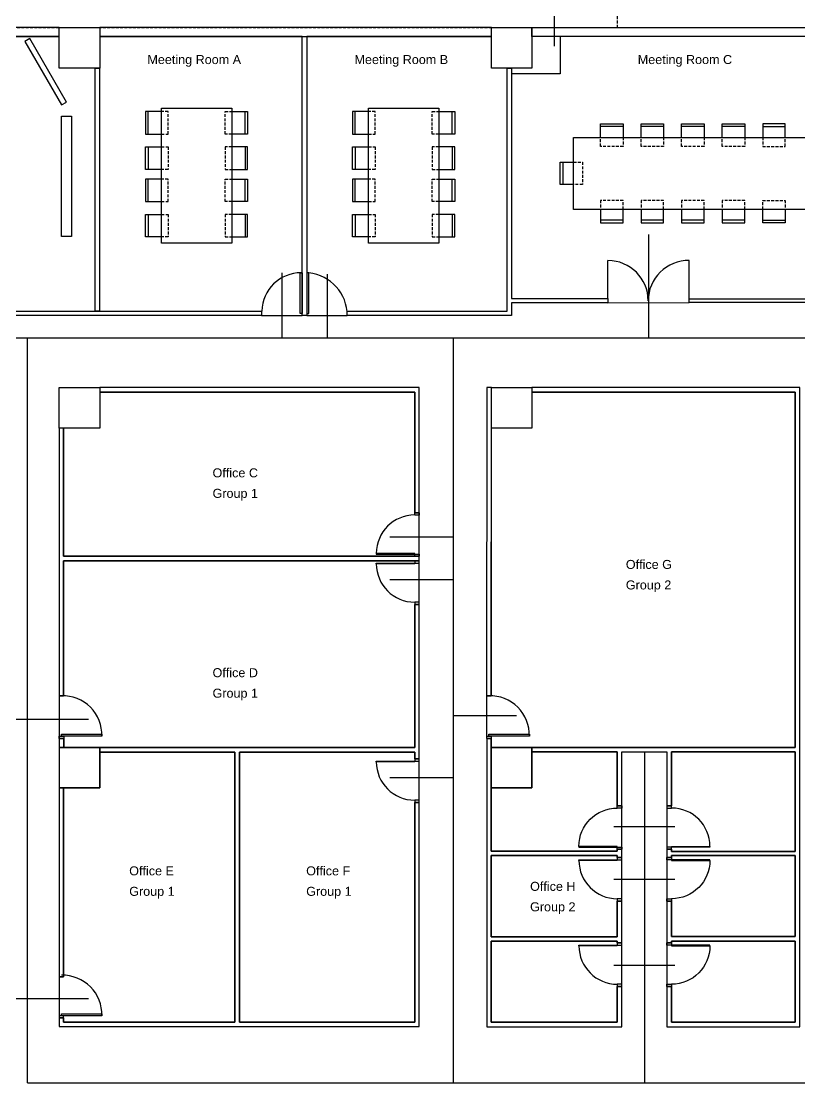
# Model space of a CAD drawing. Header units: centimetres. Extents: x -2363 to 10982, y -15317 to 6533.
# Drawn here: x 290 to 2020, y 2302 to 4661 of the extents above; entities that cross this region are included whole.
import ezdxf

# ---------------------------------------------------------------- set-up
doc = ezdxf.new("R2010")
doc.units = ezdxf.units.CM
doc.header["$MEASUREMENT"] = 0
doc.linetypes.add('DASHED2', pattern=[9.525, 6.35, -3.175])
for name, color, linetype in [('00_Meeting rooms', 1, 'Continuous'), ('00_Offices', 50, 'Continuous'), ('00_Walls', 6, 'Continuous'), ('01_Doors', 4, 'Continuous'), ('01_Legends', 1, 'Continuous'), ('01_Office_Furnitures', 7, 'Continuous'), ('02_Path', 3, 'Continuous'), ('02_Temperature check station', 171, 'Continuous')]:
    doc.layers.add(name, color=color, linetype=linetype)
doc.styles.add('CHINA', font='QTXT', dxfattribs={"bigfont": 'AE.SHX'})

# ---------------------------------------------------------------- blocks, each defined once
blk = doc.blocks.new('A$Ceff24fad')
at = {"layer": '01_Doors'}
for points in [[(85.3, 91.8), (95.5, 91.8), (95.5, 96.8), (85.3, 96.8)], [(85.3, 91.8), (85.3, 90.3), (0, 90.3), (0, 91.8)], [(85.3, 0), (95.5, 0), (95.5, 5), (85.3, 5)]]:
    blk.add_lwpolyline(points, close=True, dxfattribs=at)
blk.add_arc((85.3, 90.3), 85.3, 180, 270, dxfattribs=at)

msp = doc.modelspace()

# ---------------------------------------------------------------- linework, layer by layer
at = {"layer": '00_Meeting rooms'}
for points in [[(-565.5, 3692.1), (222.4, 3692.2), (222.4, 4017.2), (454.5, 4017.2), (454.5, 4557.1), (374.5, 4557.2), (374.5, 4627.2), (-428, 4627.2), (-428, 4544.7), (-565.5, 4544.7), (-565.5, 3847.2), (-495.9, 3847.2), (-495.9, 3757.2), (-565.5, 3757.2)], [(914.5, 4627.2), (464.5, 4627.2), (464.5, 4557.1), (464, 4557.1), (464, 4017.2), (824, 4017.2), (824, 4007.2), (914.5, 4007.2)], [(1369.5, 4557.2), (1334.5, 4557.2), (1334.5, 4627.2), (924.5, 4627.2), (924.5, 4007.2), (1014.5, 4007.2), (1014.5, 4017.2), (1369.5, 4017.2)], [(2253, 4501.8), (2253, 4545), (2226.2, 4545), (2226.2, 4627.2), (1487.1, 4627.2), (1487.1, 4544.7), (1379.5, 4544.7), (1379.5, 4045.2), (1593.4, 4045.2), (1593.4, 4035.2), (1773.8, 4036.2), (1773.8, 4044.2), (2253, 4044.2)]]:
    msp.add_lwpolyline(points, close=True, dxfattribs=at)
at = {"layer": '00_Offices'}
for points in [[(1164.3, 3837.1), (464.5, 3837.1), (464.5, 3757.2), (384.5, 3757.2), (384.5, 3472.2), (1174.5, 3472.2), (1174.5, 3568.9), (1164.3, 3568.9)], [(1164.2, 3365.4), (1174.5, 3365.4), (1174.5, 3462.1), (384.5, 3462.1), (384.5, 3162.2), (374.5, 3162.2), (374.5, 3067.2), (384.8, 3067.2), (384.8, 3047.2), (464.5, 3047.2), (464.5, 3047.1), (1164.2, 3047.1)], [(764.8, 3037.1), (464.5, 3037.1), (464.5, 2957.2), (384.5, 2957.2), (384.5, 2537.7), (374.5, 2537.7), (374.5, 2446.1), (384.5, 2446.1), (384.5, 2436.8), (764.8, 2436.8)], [(1164.3, 2925.3), (1174.5, 2925.3), (1174.5, 3022), (1164.3, 3022), (1164.3, 3037.1), (774.8, 3037.1), (774.8, 2436.8), (1164.3, 2436.8)]]:
    msp.add_lwpolyline(points, close=True, dxfattribs=at)
at = {"layer": '00_Offices', "color": 11, "true_color": 0xf27172}
for points in [[(2009.4, 3837.2), (1559.5, 3837.1), (1549.5, 3837.1), (1424.5, 3837.1), (1424.5, 3757.2), (1334.4, 3757.2), (1334, 3162.2), (1324, 3162.2), (1324, 3067.2), (1334.2, 3067.2), (1334.1, 3047.2), (1424.1, 3047.2), (2009.4, 3047.2), (2009.4, 3426.3), (2009.4, 3436.3)], [(1614.3, 3037.2), (1424.1, 3037.2), (1424.1, 2957.2), (1334.2, 2957.2), (1334.2, 2816.8), (1614.3, 2816.8), (1614.3, 2820.9), (1624.5, 2820.9), (1624.5, 2917.7), (1614.3, 2917.7)], [(2009.5, 3037.2), (1734.7, 3037.2), (1734.7, 2917.7), (1724.5, 2917.7), (1724.5, 2820.9), (1734.7, 2820.9), (1734.7, 2816.4), (2009.5, 2816.4)], [(1624.5, 2802.8), (1614.3, 2802.8), (1614.3, 2806.8), (1334.2, 2806.8), (1334.2, 2626.4), (1614.3, 2626.4), (1614.3, 2706), (1624.5, 2706)], [(2009.5, 2806.8), (1734.7, 2806.8), (1734.7, 2802.8), (1724.5, 2802.8), (1724.5, 2706), (1734.7, 2706), (1734.7, 2626.8), (2009.5, 2626.8)], [(1624.5, 2612.8), (1614.3, 2612.8), (1614.3, 2616.8), (1334.2, 2616.8), (1334.2, 2436.4), (1614.3, 2436.4), (1614.3, 2516), (1624.5, 2516)], [(2009.5, 2616.4), (1734.7, 2616.4), (1734.7, 2612.8), (1724.5, 2612.8), (1724.5, 2516), (1734.7, 2516), (1734.7, 2436.4), (2009.5, 2436.4)]]:
    msp.add_lwpolyline(points, close=True, dxfattribs=at)
at = {"layer": '00_Walls'}
for p, q in [((374.5, 4647.2), (-495.5, 4647.2)), ((-495.5, 4627.2), (374.5, 4627.2)), ((374.5, 4627.2), (374.5, 4647.2)), ((1424.5, 4627.2), (1424.5, 4647.2)), ((1424.5, 4647.2), (2294.5, 4647.2)), ((2253, 4627.2), (1424.5, 4627.2)), ((1773.8, 4044.2), (2253, 4044.2)), ((1773.8, 4036.2), (1773.8, 4044.2)), ((2261, 4036.2), (1773.8, 4036.2)), ((1424.5, 3847.2), (1424.5, 3837.1))]:
    msp.add_line(p, q, dxfattribs=at)
for points in [[(464.5, 4557.2), (374.5, 4557.2), (374.5, 4647.2), (464.5, 4647.2)], [(464.5, 4627.2), (1334.5, 4627.2), (1334.5, 4647.2), (464.5, 4647.2)], [(924.5, 4007.2), (914.5, 4007.2), (914.5, 4627.2), (924.5, 4627.2)], [(1424.5, 4557.2), (1334.5, 4557.2), (1334.5, 4647.2), (1424.5, 4647.2)], [(464, 4017.2), (454.5, 4017.2), (454.5, 4557.1), (464, 4557.1)], [(1593.4, 4035.2), (1379.5, 4035.2), (1379.5, 4007.2), (1014.5, 4007.2), (1014.5, 4017.2), (1369.5, 4017.2), (1369.5, 4557.2), (1379.5, 4557.2), (1379.5, 4045.2), (1593.4, 4045.2)], [(824, 4007.1), (222.4, 4007.1), (222.4, 4017.2), (824, 4017.2)], [(464.5, 3757.2), (374.5, 3757.2), (374.5, 3847.2), (464.5, 3847.2)], [(1174.5, 3847.2), (464.5, 3847.2), (464.5, 3837.1), (1164.3, 3837.1), (1164.3, 3568.9), (1174.5, 3568.9), (1174.5, 3837.1)], [(1334.5, 3847.2), (1324.5, 3847.2), (1324, 3162.2), (1334, 3162.2)], [(1424.5, 3757.2), (1334.5, 3757.2), (1334.5, 3847.2), (1424.5, 3847.2)], [(2019.5, 3847.2), (1424.5, 3847.2), (1424.5, 3837.1), (1549.5, 3837.1), (1559.5, 3837.1), (2009.4, 3837.2), (2009.4, 3436.3), (2009.4, 3426.3), (2009.4, 3047.2), (1424.1, 3047.2), (1424.1, 3037.2), (1614.3, 3037.2), (1614.3, 2917.7), (1624.5, 2917.7), (1624.5, 3037.2), (1724.5, 3037.2), (1724.5, 2917.7), (1734.7, 2917.7), (1734.7, 3037.2), (2009.5, 3037.2), (2009.5, 2816.4), (1734.7, 2816.4), (1734.7, 2820.9), (1724.5, 2820.9), (1724.5, 2802.8), (1734.7, 2802.8), (1734.7, 2806.8), (2009.5, 2806.8), (2009.5, 2626.8), (1734.7, 2626.8), (1734.7, 2706), (1724.5, 2706), (1724.5, 2612.8), (1734.7, 2612.8), (1734.7, 2616.4), (2009.5, 2616.4), (2009.5, 2436.4), (1734.7, 2436.4), (1734.7, 2516), (1724.5, 2516), (1724.5, 2426.4), (2019.5, 2426.4), (2019.5, 2816.4), (2019.5, 3037.2), (2019.5, 3037.2)], [(384.5, 3757.1), (374.5, 3757.1), (374.5, 3472.2), (374.5, 3462.1), (374.5, 3462.1), (374.5, 3162.2), (384.5, 3162.2), (384.5, 3462.1), (1174.5, 3462.1), (1174.5, 3472.2), (384.5, 3472.2)], [(1174.5, 3047.1), (1174.5, 3365.4), (1164.2, 3365.4), (1164.2, 3047.1), (464.5, 3047.1), (464.5, 3037.1), (764.8, 3037.1), (764.8, 2436.8), (384.5, 2436.8), (384.5, 2446.1), (374.5, 2446.1), (374.5, 2436.8), (374.5, 2426.8), (1174.5, 2426.8), (1174.5, 2436.8), (1174.4, 2436.8), (1174.4, 2925.3), (1164.3, 2925.3), (1164.3, 2436.8), (774.8, 2436.8), (774.8, 3037.1), (1164.3, 3037.1), (1164.3, 3022), (1174.4, 3022), (1174.4, 3037.1)], [(464.5, 3047.2), (384.8, 3047.2), (384.8, 3047.1), (374.5, 3047.1), (374.5, 2957.2), (384.5, 2957.2), (464.5, 2957.2)], [(384.8, 3067.2), (374.8, 3067.2), (374.8, 3047.2), (384.8, 3047.2)], [(1624.5, 2820.9), (1614.3, 2820.9), (1614.3, 2816.8), (1334.2, 2816.8), (1334.2, 2957.2), (1334.1, 2957.2), (1334.1, 3047.2), (1334.2, 3067.2), (1324.2, 3067.2), (1324.2, 2426.4), (1624.5, 2426.4), (1624.5, 2516), (1614.3, 2516), (1614.3, 2436.4), (1334.2, 2436.4), (1334.2, 2616.8), (1614.3, 2616.8), (1614.3, 2612.8), (1624.5, 2612.8), (1624.5, 2706), (1614.3, 2706), (1614.3, 2626.4), (1334.2, 2626.4), (1334.2, 2806.8), (1614.3, 2806.8), (1614.3, 2802.8), (1624.5, 2802.8)], [(1424.1, 3047.2), (1334.2, 3047.2), (1334.2, 2957.2), (1424.1, 2957.2)], [(384.5, 2957.2), (374.5, 2957.2), (374.5, 2537.7), (384.5, 2537.7)]]:
    msp.add_lwpolyline(points, close=True, dxfattribs=at)
at = {"layer": '01_Doors'}
for p, q in [((1593.4, 4044.2), (1593.4, 4129.6)), ((1773.8, 4044.2), (1773.8, 4129.6))]:
    msp.add_line(p, q, dxfattribs=at)
for points in [[(910.1, 4102.2), (914.5, 4102.2), (914.5, 4012.2), (910.1, 4012.2)], [(924.5, 4012.2), (928.9, 4012.2), (928.9, 4102.2), (924.5, 4102.2)], [(1164.3, 3568.9), (1174.5, 3568.9), (1174.5, 3563.9), (1164.3, 3563.9)], [(1164.3, 3477.2), (1164.3, 3478.7), (1079, 3478.7), (1079, 3477.2)], [(1164.3, 3477.2), (1174.5, 3477.2), (1174.5, 3472.2), (1164.3, 3472.2)], [(1164.3, 3457.2), (1164.3, 3455.6), (1079, 3455.6), (1079, 3457.2)], [(1164.3, 3457.2), (1174.5, 3457.2), (1174.5, 3462.2), (1164.3, 3462.2)], [(1164.3, 3365.4), (1174.5, 3365.4), (1174.5, 3370.4), (1164.3, 3370.4)], [(374.8, 3072.2), (384.8, 3072.2), (384.8, 3067.2), (374.8, 3067.2)], [(379.5, 3076.6), (469.5, 3076.6), (469.5, 3072.2), (379.5, 3072.2)], [(1324.2, 3072.2), (1334.2, 3072.2), (1334.2, 3067.2), (1324.2, 3067.2)], [(1329, 3076.6), (1419, 3076.6), (1419, 3072.2), (1329, 3072.2)], [(1164.2, 3017), (1174.4, 3017), (1174.4, 3022), (1164.2, 3022)], [(1164.2, 3017), (1164.2, 3015.5), (1078.9, 3015.5), (1078.9, 3017)], [(1164.2, 2925.3), (1174.4, 2925.3), (1174.4, 2930.3), (1164.2, 2930.3)], [(379.5, 2455.5), (469.5, 2455.5), (469.5, 2451.1), (379.5, 2451.1)], [(384.5, 2451.1), (374.5, 2451.1), (374.5, 2446.1), (384.5, 2446.1)]]:
    msp.add_lwpolyline(points, close=True, dxfattribs=at)
for centre, radius, start, end in [((1593.4, 4040.2), 89.4, 0, 90), ((1772.3, 4040.2), 89.4, 89.039, 180), ((911.2, 4015.7), 86.5, 89.2714, 179.0058), ((919, 4007.2), 95.5, 0, 84.041), ((1164.3, 3478.7), 85.3, 90, 180), ((1164.3, 3455.6), 85.3, 180, 270), ((381.7, 3074.4), 87.8, 358.5646, 91.4354), ((1331.2, 3074.4), 87.8, 358.5646, 91.4354), ((1164.2, 3015.5), 85.3, 180, 270), ((381.7, 2453.3), 87.8, 358.5646, 91.4354)]:
    msp.add_arc(centre, radius, start, end, dxfattribs=at)
at = {"layer": '01_Office_Furnitures'}
for points in [[(298, 4616.6), (379.5, 4475.4), (390.8, 4481.9), (309.3, 4623.1)], [(601.7, 4468.2), (757.7, 4468.2), (757.7, 4168.2), (601.7, 4168.2)], [(1061.7, 4468.2), (1217.7, 4468.2), (1217.7, 4168.2), (1061.7, 4168.2)], [(379.5, 4182.9), (379.5, 4450.4), (402, 4450.4), (402, 4182.9)], [(1517.2, 4243.3), (1517.2, 4403.3), (2117.2, 4403.3), (2117.2, 4243.3)]]:
    msp.add_lwpolyline(points, close=True, dxfattribs=at)
at = {"layer": '01_Office_Furnitures', "linetype": 'ByBlock'}
for points in [[(601.7, 4460.7), (566.3, 4460.7), (566.3, 4410.7), (601.7, 4410.7)], [(572.1, 4410.7), (572.1, 4460.7)], [(757.7, 4460.7), (793.2, 4460.7), (793.2, 4410.7), (757.7, 4410.7)], [(787.4, 4410.7), (787.4, 4460.7)], [(1061.7, 4460.7), (1026.3, 4460.7), (1026.3, 4410.7), (1061.7, 4410.7)], [(1032.1, 4410.7), (1032.1, 4460.7)], [(1217.7, 4460.7), (1253.2, 4460.7), (1253.2, 4410.7), (1217.7, 4410.7)], [(1247.4, 4410.7), (1247.4, 4460.7)], [(1577.2, 4403.3), (1577.2, 4433.3), (1627.2, 4433.3), (1627.2, 4403.3)], [(1627.2, 4427.5), (1577.2, 4427.5)], [(1667.2, 4403.3), (1667.2, 4433.3), (1717.2, 4433.3), (1717.2, 4403.3)], [(1717.2, 4427.5), (1667.2, 4427.5)], [(1757.2, 4403.3), (1757.2, 4433.3), (1807.2, 4433.3), (1807.2, 4403.3)], [(1807.2, 4427.5), (1757.2, 4427.5)], [(1847.2, 4403.3), (1847.2, 4433.3), (1897.2, 4433.3), (1897.2, 4403.3)], [(1897.2, 4427.5), (1847.2, 4427.5)], [(1987.2, 4403.3), (1987.2, 4433.3), (1937.2, 4433.3), (1937.2, 4403.3)], [(1937.2, 4427.5), (1987.2, 4427.5)], [(601.7, 4332.1), (566.3, 4332.1), (566.3, 4382.1), (601.7, 4382.1)], [(572.1, 4382.1), (572.1, 4332.1)], [(757.7, 4332.1), (793.2, 4332.1), (793.2, 4382.1), (757.7, 4382.1)], [(787.4, 4382.1), (787.4, 4332.1)], [(1061.7, 4332.1), (1026.3, 4332.1), (1026.3, 4382.1), (1061.7, 4382.1)], [(1032.1, 4382.1), (1032.1, 4332.1)], [(1217.7, 4332.1), (1253.2, 4332.1), (1253.2, 4382.1), (1217.7, 4382.1)], [(1247.4, 4382.1), (1247.4, 4332.1)], [(1517.2, 4298.3), (1487.2, 4298.3), (1487.2, 4348.3), (1517.2, 4348.3)], [(1493, 4348.3), (1493, 4298.3)], [(601.7, 4310.7), (566.3, 4310.7), (566.3, 4260.7), (601.7, 4260.7)], [(572.1, 4260.7), (572.1, 4310.7)], [(757.7, 4310.7), (793.2, 4310.7), (793.2, 4260.7), (757.7, 4260.7)], [(787.4, 4260.7), (787.4, 4310.7)], [(1061.7, 4310.7), (1026.3, 4310.7), (1026.3, 4260.7), (1061.7, 4260.7)], [(1032.1, 4260.7), (1032.1, 4310.7)], [(1217.7, 4310.7), (1253.2, 4310.7), (1253.2, 4260.7), (1217.7, 4260.7)], [(1247.4, 4260.7), (1247.4, 4310.7)], [(601.7, 4182.1), (566.3, 4182.1), (566.3, 4232.1), (601.7, 4232.1)], [(572.1, 4232.1), (572.1, 4182.1)], [(757.7, 4182.1), (793.2, 4182.1), (793.2, 4232.1), (757.7, 4232.1)], [(787.4, 4232.1), (787.4, 4182.1)], [(1061.7, 4182.1), (1026.3, 4182.1), (1026.3, 4232.1), (1061.7, 4232.1)], [(1032.1, 4232.1), (1032.1, 4182.1)], [(1217.7, 4182.1), (1253.2, 4182.1), (1253.2, 4232.1), (1217.7, 4232.1)], [(1247.4, 4232.1), (1247.4, 4182.1)], [(1577.2, 4243.3), (1577.2, 4213.3), (1627.2, 4213.3), (1627.2, 4243.3)], [(1667.2, 4243.3), (1667.2, 4213.3), (1717.2, 4213.3), (1717.2, 4243.3)], [(1757.2, 4243.3), (1757.2, 4213.3), (1807.2, 4213.3), (1807.2, 4243.3)], [(1847.2, 4243.3), (1847.2, 4213.3), (1897.2, 4213.3), (1897.2, 4243.3)], [(1987.2, 4243.3), (1987.2, 4213.3), (1937.2, 4213.3), (1937.2, 4243.3)], [(1627.2, 4219.1), (1577.2, 4219.1)], [(1717.2, 4219.1), (1667.2, 4219.1)], [(1807.2, 4219.1), (1757.2, 4219.1)], [(1897.2, 4219.1), (1847.2, 4219.1)], [(1937.2, 4219.1), (1987.2, 4219.1)]]:
    msp.add_lwpolyline(points, dxfattribs=at)
at = {"layer": '01_Office_Furnitures', "linetype": 'DASHED2'}
for points in [[(601.7, 4410.7), (616.3, 4410.7), (616.3, 4460.7), (601.7, 4460.7)], [(757.7, 4410.7), (743.2, 4410.7), (743.2, 4460.7), (757.7, 4460.7)], [(1061.7, 4410.7), (1076.3, 4410.7), (1076.3, 4460.7), (1061.7, 4460.7)], [(1217.7, 4410.7), (1203.2, 4410.7), (1203.2, 4460.7), (1217.7, 4460.7)], [(1627.2, 4403.3), (1627.2, 4383.3), (1577.2, 4383.3), (1577.2, 4403.3)], [(1717.2, 4403.3), (1717.2, 4383.3), (1667.2, 4383.3), (1667.2, 4403.3)], [(1807.2, 4403.3), (1807.2, 4383.3), (1757.2, 4383.3), (1757.2, 4403.3)], [(1897.2, 4403.3), (1897.2, 4383.3), (1847.2, 4383.3), (1847.2, 4403.3)], [(1937.2, 4403.3), (1937.2, 4383.3), (1987.2, 4383.3), (1987.2, 4403.3)], [(601.7, 4382.1), (616.3, 4382.1), (616.3, 4332.1), (601.7, 4332.1)], [(757.7, 4382.1), (743.2, 4382.1), (743.2, 4332.1), (757.7, 4332.1)], [(1061.7, 4382.1), (1076.3, 4382.1), (1076.3, 4332.1), (1061.7, 4332.1)], [(1217.7, 4382.1), (1203.2, 4382.1), (1203.2, 4332.1), (1217.7, 4332.1)], [(1517.2, 4348.3), (1537.2, 4348.3), (1537.2, 4298.3), (1517.2, 4298.3)], [(601.7, 4260.7), (616.3, 4260.7), (616.3, 4310.7), (601.7, 4310.7)], [(757.7, 4260.7), (743.2, 4260.7), (743.2, 4310.7), (757.7, 4310.7)], [(1061.7, 4260.7), (1076.3, 4260.7), (1076.3, 4310.7), (1061.7, 4310.7)], [(1217.7, 4260.7), (1203.2, 4260.7), (1203.2, 4310.7), (1217.7, 4310.7)], [(1627.2, 4243.3), (1627.2, 4263.3), (1577.2, 4263.3), (1577.2, 4243.3)], [(1717.2, 4243.3), (1717.2, 4263.3), (1667.2, 4263.3), (1667.2, 4243.3)], [(1807.2, 4243.3), (1807.2, 4263.3), (1757.2, 4263.3), (1757.2, 4243.3)], [(1897.2, 4243.3), (1897.2, 4263.3), (1847.2, 4263.3), (1847.2, 4243.3)], [(1937.2, 4243.3), (1937.2, 4263.3), (1987.2, 4263.3), (1987.2, 4243.3)], [(601.7, 4232.1), (616.3, 4232.1), (616.3, 4182.1), (601.7, 4182.1)], [(757.7, 4232.1), (743.2, 4232.1), (743.2, 4182.1), (757.7, 4182.1)], [(1061.7, 4232.1), (1076.3, 4232.1), (1076.3, 4182.1), (1061.7, 4182.1)], [(1217.7, 4232.1), (1203.2, 4232.1), (1203.2, 4182.1), (1217.7, 4182.1)]]:
    msp.add_lwpolyline(points, dxfattribs=at)
at = {"layer": '02_Path'}
for p, q in [((1474.2, 5709.2), (1474.2, 4606)), ((1683.6, 4187.4), (1683.6, 3957.2)), ((869.3, 4102.4), (869.3, 3957.2)), ((969.8, 4099.4), (969.8, 3957.2)), ((6445, 3957.2), (73.8, 3957.2)), ((304.5, 2302), (304.5, 3957.2)), ((1249.5, 3957.2), (1249.5, 2302)), ((1249.5, 3514.5), (1109, 3514.5)), ((1249.5, 3419.8), (1109, 3419.8)), ((1390, 3117.3), (1249.5, 3117.3)), ((304.5, 3109.5), (169.2, 3109.5)), ((439.8, 3109.5), (304.5, 3109.5)), ((1674.5, 3037.2), (1674.5, 2302)), ((1249.4, 2979.7), (1108.9, 2979.7)), ((1674.5, 2870.9), (1606.9, 2870.9)), ((1742.1, 2870.9), (1674.5, 2870.9)), ((1674.5, 2753.7), (1606.9, 2753.7)), ((1742.1, 2753.7), (1674.5, 2753.7)), ((1674.5, 2562.5), (1606.9, 2562.5)), ((1742.1, 2562.5), (1674.5, 2562.5)), ((304.5, 2488.9), (169.2, 2488.9)), ((439.8, 2488.9), (304.5, 2488.9)), ((304.5, 2302), (2667.9, 2302))]:
    msp.add_line(p, q, dxfattribs=at)
at = {"layer": '02_Temperature check station', "linetype": 'DASHED2', "lineweight": -3, "transparency": 33554687}
msp.add_lwpolyline([(-585.5, 4647.2), (1614.9, 4647.2), (1614.9, 5693.1), (-585.5, 5693.1)], close=True, dxfattribs=at)

# ---------------------------------------------------------------- block references
at = {"layer": '01_Doors', "xscale": -1, "rotation": 180}
msp.add_blockref('A$Ceff24fad', (1529, 2917.7), dxfattribs=at)
at = {"layer": '01_Doors', "rotation": 180}
msp.add_blockref('A$Ceff24fad', (1820, 2917.7), dxfattribs=at)
at = {"layer": '01_Doors'}
for p in [(1529, 2706), (1529, 2516)]:
    msp.add_blockref('A$Ceff24fad', p, dxfattribs=at)
at = {"layer": '01_Doors', "xscale": -1}
for p in [(1820, 2706), (1820, 2516)]:
    msp.add_blockref('A$Ceff24fad', p, dxfattribs=at)

# ---------------------------------------------------------------- texts
at = {"layer": '01_Legends', "char_height": 20, "attachment_point": 1, "style": 'CHINA'}
for s, insert in [('{\\fSansSerif|b0|i0|c2|p2;Meeting Room A}', (570.5, 4586.3)), ('{\\fSansSerif|b0|i0|c2|p2;Meeting Room B}', (1030.5, 4586.3)), ('{\\fSansSerif|b0|i0|c2|p2;Meeting Room C}', (1659.7, 4586.3)), ('{\\fSansSerif|b0|i0|c2|p2;Office C}', (715.2, 3667.6)), ('{\\fSansSerif|b0|i0|c2|p2;Office G}', (1633.2, 3464.1)), ('{\\fSansSerif|b0|i0|c2|p2;Office D}', (715.2, 3223.5)), ('{\\fSansSerif|b0|i0|c2|p2;Office E}', (530.1, 2783)), ('{\\fSansSerif|b0|i0|c2|p2;Office F}', (923.2, 2783)), ('{\\fSansSerif|b0|i0|c2|p2;Office H}', (1420.5, 2748.6))]:
    msp.add_mtext_dynamic_manual_height_columns(s, width=260.494, gutter_width=1, heights=[51.8], dxfattribs=dict(at, insert=insert))
at = {"layer": '01_Legends', "color": 51, "true_color": 0xf8f6b0, "char_height": 20, "attachment_point": 1, "style": 'CHINA'}
for insert in [(715.2, 3622.1), (715.2, 3177.9), (530.1, 2737.5), (923.2, 2737.5)]:
    msp.add_mtext_dynamic_manual_height_columns('{\\fSansSerif|b0|i0|c2|p2;Group 1}', width=260.494, gutter_width=1, heights=[51.8], dxfattribs=dict(at, insert=insert))
at = {"layer": '01_Legends', "color": 3, "char_height": 20, "attachment_point": 1, "style": 'CHINA'}
for insert in [(1633.2, 3418.5), (1420.5, 2703.1)]:
    msp.add_mtext_dynamic_manual_height_columns('{\\fSansSerif|b0|i0|c2|p2;Group 2}', width=260.494, gutter_width=1, heights=[51.8], dxfattribs=dict(at, insert=insert))

doc.saveas('drawing.dxf')
